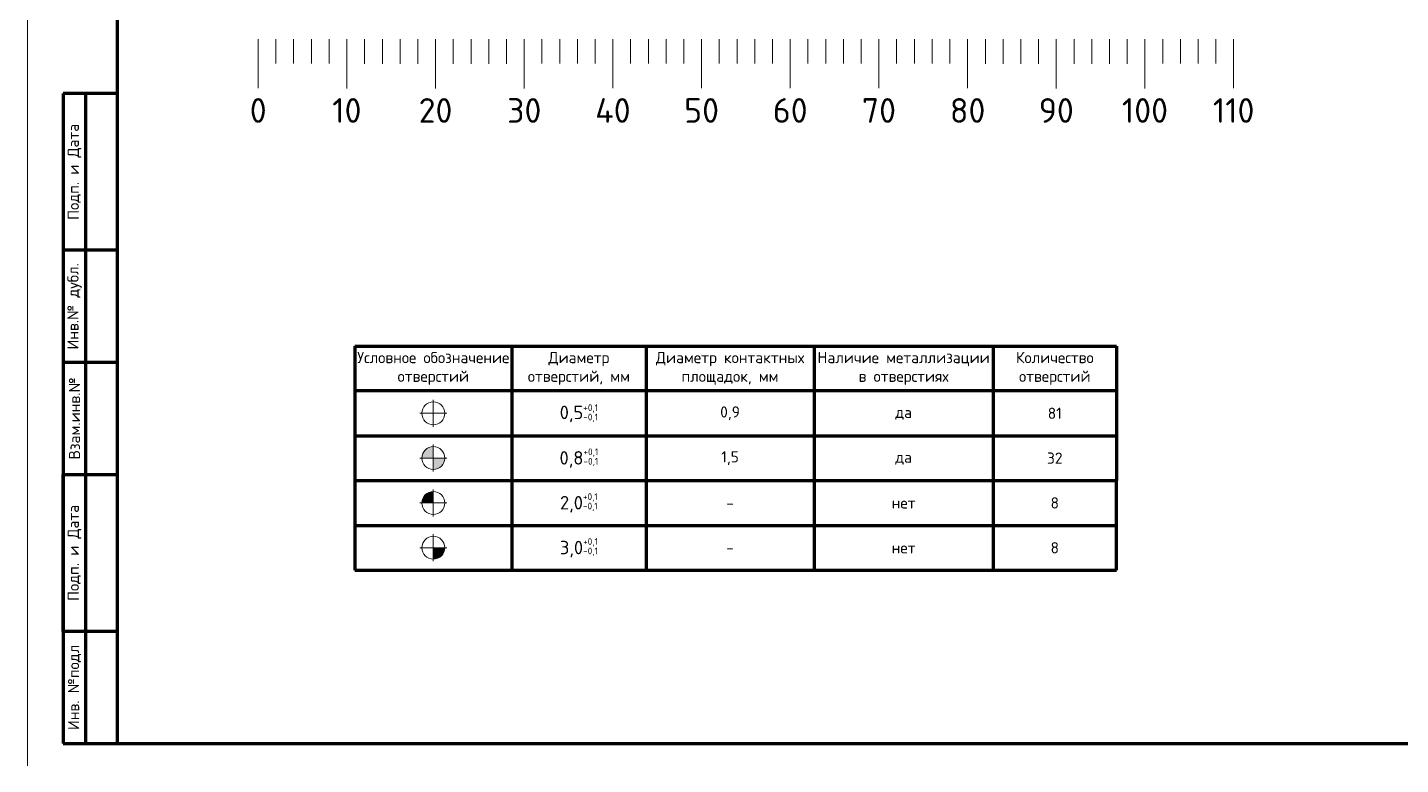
# Model space of a CAD drawing. Header units: millimetres. Extents: x -3633 to 871, y -630 to 261.
# Drawn here: x -1644.8 to -1338.2, y -159.2 to 5.2 of the extents above; entities that cross this region are included whole.
import ezdxf

# ---------------------------------------------------------------- set-up
doc = ezdxf.new("R2010")
doc.units = ezdxf.units.MM
for name, color, linetype, lineweight in [('border', 7, 'Continuous', 70), ('Sheet', 7, 'Continuous', 30), ('Сплошная толстая основная', 7, 'Continuous', 70), ('Сплошная тонкая', 7, 'Continuous', 20)]:
    doc.layers.add(name, color=color, linetype=linetype, lineweight=lineweight)
doc.layers.add('DRILL', color=7, linetype='Continuous')
doc.layers.add('DRILL GOST', color=7, linetype='Continuous')
doc.styles.add('Main', font='isocpeur.ttf', dxfattribs={"height": 3})

msp = doc.modelspace()

# ---------------------------------------------------------------- hatches: boundary and pattern name
at = {"layer": 'DRILL'}
h = msp.add_hatch(color=256, dxfattribs=at)
h.dxf.hatch_style = 1
h.paths.add_polyline_path([(-1554.177, -88.251, 0.4142136), (-1556.732, -90.806), (-1554.177, -90.806)])
h.paths.add_polyline_path([(-1551.621, -90.806), (-1554.177, -90.806), (-1554.177, -93.361, 0.4142136)])
at = {"layer": 'DRILL GOST'}
h = msp.add_hatch(color=256, dxfattribs=at)
h.dxf.hatch_style = 1
h.paths.add_polyline_path([(-1556.732, -100.806), (-1554.177, -100.806), (-1554.177, -98.251, 0.4142136)])
h = msp.add_hatch(color=256, dxfattribs=at)
h.dxf.hatch_style = 1
h.paths.add_polyline_path([(-1551.621, -110.806), (-1554.177, -110.806), (-1554.177, -113.361, 0.4142136)])

# ---------------------------------------------------------------- linework, layer by layer
at = {"layer": 'border', "lineweight": 18}
for p, q in [((-1644.795, -159.45), (-1644.795, 260.55)), ((-1644.795, 260.55), (-1644.795, -159.45)), ((-1644.795, -159.45), (-1644.795, 260.55))]:
    msp.add_line(p, q, dxfattribs=at)
at = {"layer": 'border', "lineweight": 70}
for p, q in [((-1624.795, 255.55), (-1624.795, -154.45)), ((-1624.795, -9.45), (-1636.795, -9.45)), ((-1636.795, -9.45), (-1636.795, -154.45)), ((-1631.795, -154.45), (-1631.795, -9.45)), ((-1624.795, -44.45), (-1636.795, -44.45)), ((-1624.795, -69.45), (-1636.795, -69.45)), ((-1624.795, -129.45), (-1636.795, -129.45)), ((-1636.795, -154.45), (-1342.498, -154.45)), ((-1342.795, -154.45), (-1055.795, -154.45))]:
    msp.add_line(p, q, dxfattribs=at)
at = {"layer": 'border'}
for p, q in [((-1636.795, -129.45), (-1636.795, -94.45)), ((-1636.795, -94.45), (-1624.795, -94.45))]:
    msp.add_line(p, q, dxfattribs=at)
at = {"layer": 'DRILL GOST', "lineweight": 0}
for p, q in [((-1554.177, -80.806), (-1554.177, -77.806)), ((-1554.177, -78.251), (-1554.177, -83.361)), ((-1554.177, -80.806), (-1557.177, -80.806)), ((-1554.177, -80.806), (-1556.732, -80.806)), ((-1554.177, -80.806), (-1551.621, -80.806)), ((-1554.177, -80.806), (-1551.177, -80.806)), ((-1554.177, -80.806), (-1554.177, -83.806)), ((-1554.177, -90.806), (-1554.177, -87.806)), ((-1554.177, -88.251), (-1554.177, -93.361)), ((-1554.177, -90.806), (-1557.177, -90.806)), ((-1554.177, -90.806), (-1556.732, -90.806)), ((-1554.177, -90.806), (-1551.621, -90.806)), ((-1554.177, -90.806), (-1554.177, -93.806)), ((-1554.177, -90.806), (-1551.177, -90.806)), ((-1554.177, -100.806), (-1554.177, -97.806)), ((-1554.177, -100.806), (-1557.177, -100.806)), ((-1554.177, -100.806), (-1556.732, -100.806)), ((-1554.177, -98.251), (-1554.177, -103.361)), ((-1554.177, -100.806), (-1551.621, -100.806)), ((-1554.177, -100.806), (-1554.177, -103.806)), ((-1554.177, -100.806), (-1551.177, -100.806)), ((-1554.177, -110.806), (-1554.177, -107.806)), ((-1554.177, -108.251), (-1554.177, -113.361)), ((-1554.177, -110.806), (-1557.177, -110.806)), ((-1554.177, -110.806), (-1556.732, -110.806)), ((-1554.177, -110.806), (-1551.621, -110.806)), ((-1554.177, -110.806), (-1551.177, -110.806)), ((-1554.177, -110.806), (-1554.177, -113.806))]:
    msp.add_line(p, q, dxfattribs=at)
for centre in [(-1554.177, -80.806), (-1554.177, -90.806), (-1554.177, -100.806), (-1554.177, -110.806)]:
    msp.add_circle(centre, 2.555, dxfattribs=at)
at = {"layer": 'Sheet'}
msp.add_line((-1536.677, -75.806), (-1536.677, -85.806), dxfattribs=at)
at = {"layer": 'Сплошная толстая основная'}
for p, q in [((-1571.677, -65.806), (-1401.677, -65.806)), ((-1571.677, -65.806), (-1571.677, -115.806)), ((-1536.677, -65.806), (-1536.677, -115.806)), ((-1506.677, -65.806), (-1506.677, -115.806)), ((-1469.177, -65.806), (-1469.177, -75.806)), ((-1429.177, -65.806), (-1429.177, -115.806)), ((-1401.677, -65.806), (-1401.677, -95.806)), ((-1401.677, -75.806), (-1571.677, -75.806)), ((-1469.177, -75.806), (-1469.177, -115.806)), ((-1571.677, -85.806), (-1401.677, -85.806)), ((-1571.677, -95.806), (-1401.677, -95.806)), ((-1401.677, -115.806), (-1401.677, -95.806)), ((-1571.677, -105.806), (-1401.677, -105.806)), ((-1571.677, -115.806), (-1401.677, -115.806))]:
    msp.add_line(p, q, dxfattribs=at)
at = {"layer": 'Сплошная тонкая'}
for p, q in [((-1593.282, 2.68), (-1593.282, -8.32)), ((-1589.322, 2.68), (-1589.322, -2.82)), ((-1585.362, 2.68), (-1585.362, -2.82)), ((-1581.402, 2.68), (-1581.402, -2.82)), ((-1577.442, 2.68), (-1577.442, -2.82)), ((-1573.482, 2.68), (-1573.482, -8.32)), ((-1573.482, 2.68), (-1573.482, -8.32)), ((-1573.482, 2.64), (-1573.482, -8.36)), ((-1569.522, 2.64), (-1569.522, -2.86)), ((-1565.562, 2.64), (-1565.562, -2.86)), ((-1561.602, 2.64), (-1561.602, -2.86)), ((-1557.642, 2.64), (-1557.642, -2.86)), ((-1553.682, 2.654), (-1553.682, -8.346)), ((-1553.682, 2.64), (-1553.682, -8.36)), ((-1553.682, 2.64), (-1553.682, -8.36)), ((-1549.722, 2.654), (-1549.722, -2.846)), ((-1545.762, 2.654), (-1545.762, -2.846)), ((-1541.802, 2.654), (-1541.802, -2.846)), ((-1537.842, 2.654), (-1537.842, -2.846)), ((-1533.882, 2.68), (-1533.882, -8.32)), ((-1533.882, 2.654), (-1533.882, -8.346)), ((-1533.882, 2.654), (-1533.882, -8.346)), ((-1529.922, 2.68), (-1529.922, -2.82)), ((-1525.962, 2.68), (-1525.962, -2.82)), ((-1522.002, 2.68), (-1522.002, -2.82)), ((-1518.042, 2.68), (-1518.042, -2.82)), ((-1514.082, 2.68), (-1514.082, -8.32)), ((-1514.082, 2.68), (-1514.082, -8.32)), ((-1514.082, 2.68), (-1514.082, -8.32)), ((-1510.122, 2.68), (-1510.122, -2.82)), ((-1506.162, 2.68), (-1506.162, -2.82)), ((-1502.202, 2.68), (-1502.202, -2.82)), ((-1498.242, 2.68), (-1498.242, -2.82)), ((-1494.289, 2.68), (-1494.289, -8.32)), ((-1494.282, 2.68), (-1494.282, -8.32)), ((-1494.282, 2.68), (-1494.282, -8.32)), ((-1490.329, 2.68), (-1490.329, -2.82)), ((-1486.369, 2.68), (-1486.369, -2.82)), ((-1482.409, 2.68), (-1482.409, -2.82)), ((-1478.449, 2.68), (-1478.449, -2.82)), ((-1474.489, 2.68), (-1474.489, -8.32)), ((-1474.489, 2.68), (-1474.489, -8.32)), ((-1474.489, 2.68), (-1474.489, -8.32)), ((-1470.529, 2.68), (-1470.529, -2.82)), ((-1466.569, 2.68), (-1466.569, -2.82)), ((-1462.609, 2.68), (-1462.609, -2.82)), ((-1458.649, 2.68), (-1458.649, -2.82)), ((-1454.689, 2.68), (-1454.689, -8.32)), ((-1454.689, 2.68), (-1454.689, -8.32)), ((-1454.689, 2.68), (-1454.689, -8.32)), ((-1450.729, 2.68), (-1450.729, -2.82)), ((-1446.769, 2.68), (-1446.769, -2.82)), ((-1442.809, 2.68), (-1442.809, -2.82)), ((-1438.849, 2.68), (-1438.849, -2.82)), ((-1434.889, 2.68), (-1434.889, -8.32)), ((-1434.889, 2.68), (-1434.889, -8.32)), ((-1434.889, 2.678), (-1434.889, -8.322)), ((-1430.929, 2.678), (-1430.929, -2.822)), ((-1426.969, 2.678), (-1426.969, -2.822)), ((-1423.009, 2.678), (-1423.009, -2.822)), ((-1419.049, 2.678), (-1419.049, -2.822)), ((-1415.089, 2.678), (-1415.089, -8.322)), ((-1415.089, 2.678), (-1415.089, -8.322)), ((-1415.089, 2.648), (-1415.089, -8.352)), ((-1411.129, 2.648), (-1411.129, -2.852)), ((-1407.169, 2.648), (-1407.169, -2.852)), ((-1403.209, 2.648), (-1403.209, -2.852)), ((-1399.249, 2.648), (-1399.249, -2.852)), ((-1395.289, 2.68), (-1395.289, -8.32)), ((-1395.289, 2.648), (-1395.289, -8.352)), ((-1395.289, 2.648), (-1395.289, -8.352)), ((-1391.329, 2.68), (-1391.329, -2.82)), ((-1387.369, 2.68), (-1387.369, -2.82)), ((-1383.409, 2.68), (-1383.409, -2.82)), ((-1379.449, 2.68), (-1379.449, -2.82)), ((-1375.489, 2.68), (-1375.489, -8.32)), ((-1375.489, 2.68), (-1375.489, -8.32))]:
    msp.add_line(p, q, dxfattribs=at)

# ---------------------------------------------------------------- texts
at = {"layer": 'border', "lineweight": 70, "char_height": 2.5, "attachment_point": 5, "rotation": 90, "style": 'Main'}
for s, width, heights, insert in [('\\pxqc;Подп. и Дата', 27.71565, [0], (-1634.295, -26.95)), ('Инв.№ дубл.', 25.15279, [0], (-1634.295, -56.95)), ('\\pxqc,t4;Взам.инв.№', 27.09632, [0], (-1634.295, -81.95)), ('\\pxqc;Подп. и Дата', 27.71565, [0], (-1634.295, -111.95)), ('\\pxqc;Инв. №подл', 24.3376, [10.701], (-1634.295, -141.959))]:
    msp.add_mtext_dynamic_manual_height_columns(s, width=width, gutter_width=15, heights=heights, dxfattribs=dict(at, insert=insert))
at = {"layer": 'DRILL GOST', "char_height": 3, "style": 'Main'}
for s, heights, insert, attachment_point in [('\\A1;\\pxqc;0,5{\\H0.5x;\\S+0,1^ -0,1;}', [10], (-1536.677, -80.806), 4), ('0,8{\\A1;\\H0.5x;\\S+0,1^ -0,1;}', [3.6], (-1521.677, -90.806), 5), ('\\pxqc;2,0{\\A1;\\H0.5x;\\S+0,1^ -0,1;}', [0], (-1521.677, -100.806), 5), ('\\pxqc;3,0{\\A1;\\H0.5x;\\S+0,1^ -0,1;}', [0], (-1521.677, -110.806), 5)]:
    msp.add_mtext_dynamic_manual_height_columns(s, width=30, gutter_width=15, heights=heights, dxfattribs=dict(at, insert=insert, attachment_point=attachment_point))
at = {"layer": 'Сплошная толстая основная', "char_height": 2.5, "attachment_point": 5, "style": 'Main'}
for s, width, heights, insert in [('\\pxqc;Условное обозначение\\Pотверстий ', 37.35968, [8.902], (-1554.177, -70.806)), ('\\pxqc;Диаметр\\Pотверстий, мм', 32.6959, [0], (-1521.677, -70.806)), ('\\pxqc;Диаметр контактных площадок, мм', 37.99354, [10.152], (-1487.927, -70.806)), ('\\pxqc;Наличие металлизации \\Pв отверстиях', 49.02903, [0], (-1449.177, -70.806)), ('\\pxqc;Количество отверстий', 30.72827, [9.954], (-1415.427, -70.806)), ('\\pxqc;0,9', 37.99354, [10.152], (-1487.927, -80.806)), ('81', 30.72827, [9.954], (-1415.427, -80.806)), ('да', 49.02903, [0], (-1449.177, -80.806)), ('\\A1;\\pxqc;1,5', 37.99354, [10.152], (-1487.927, -90.806)), ('да', 49.02903, [0], (-1449.177, -90.806)), ('\\pxqc;32', 30.72827, [9.954], (-1415.427, -90.806)), ('\\pxqc;-', 37.99354, [10.152], (-1487.927, -100.806)), ('\\pxqc;нет', 49.02903, [0], (-1449.177, -100.806)), ('\\pxqc;8', 30.72827, [9.954], (-1415.427, -100.806)), ('\\pxqc;нет', 49.02903, [0], (-1449.177, -110.806)), ('\\pxqc;8', 30.72827, [9.954], (-1415.427, -110.806)), ('-', 37.99354, [10.152], (-1487.927, -110.806))]:
    msp.add_mtext_dynamic_manual_height_columns(s, width=width, gutter_width=15, heights=heights, dxfattribs=dict(at, insert=insert))
at = {"layer": 'Сплошная тонкая', "char_height": 5.5, "attachment_point": 5, "style": 'Main'}
for s, width, insert in [('0', 7.07729, (-1593.282, -13.257)), ('\\pxqc;10', 7.07729, (-1573.482, -13.257)), ('\\pxqc;20', 5.5, (-1553.682, -13.257)), ('\\pxqc;30', 5.5, (-1533.882, -13.257)), ('40', 7.07729, (-1514.082, -13.257)), ('50', 10.13108, (-1494.282, -13.257)), ('60', 7.07729, (-1474.489, -13.257)), ('70', 7.07729, (-1454.689, -13.257)), ('80', 5.5, (-1434.889, -13.257)), ('90', 5.5, (-1415.089, -13.257)), ('100', 7.07729, (-1395.289, -13.257)), ('110', 10.13108, (-1375.489, -13.257))]:
    msp.add_mtext_dynamic_manual_height_columns(s, width=width, gutter_width=33, heights=[0], dxfattribs=dict(at, insert=insert))

doc.saveas('drawing.dxf')
